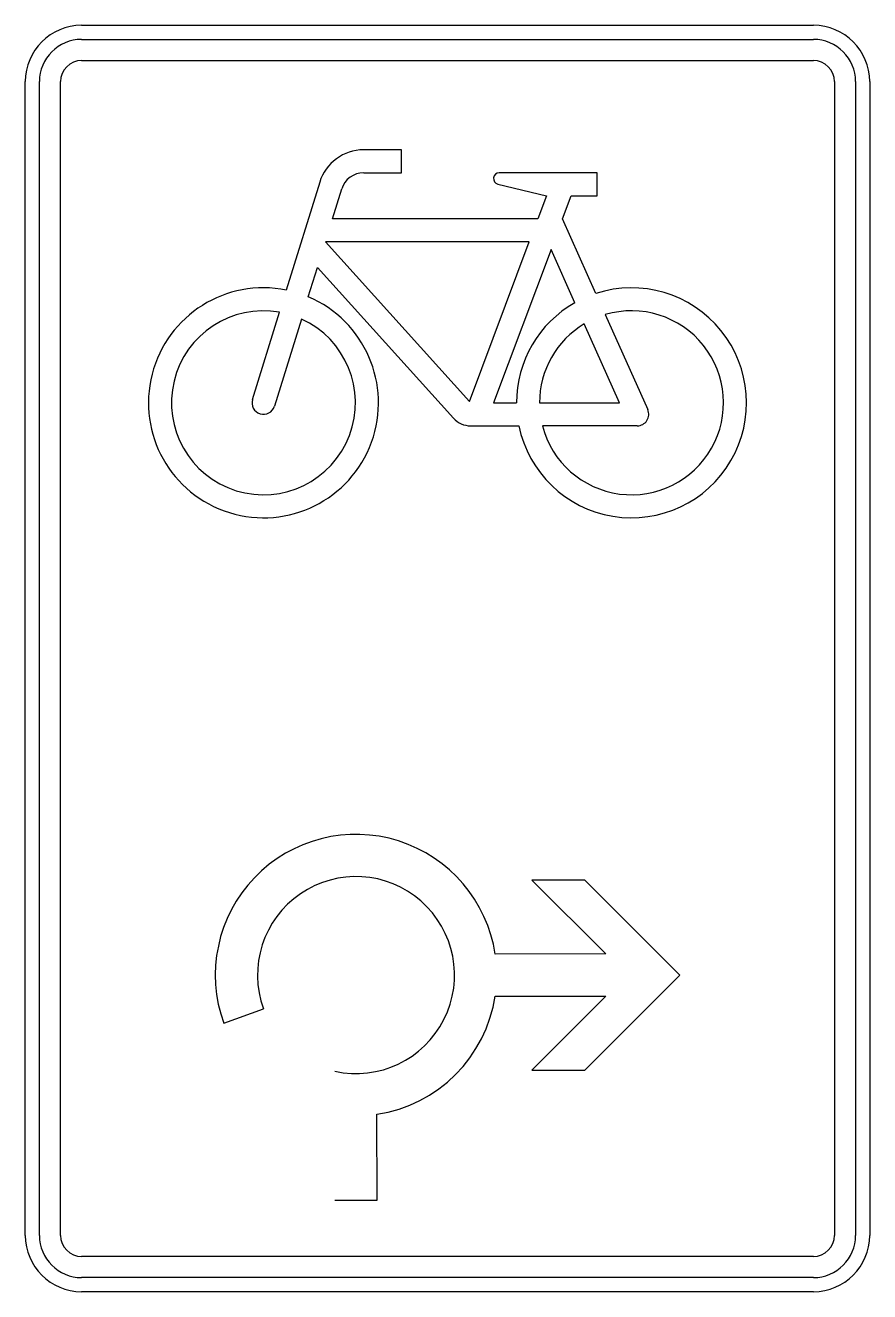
# Model space of a CAD drawing. Extents: x 0 to 600, y 0 to 900.
import ezdxf

# ---------------------------------------------------------------- set-up
doc = ezdxf.new("R2010")
doc.units = 0
doc.header["$LTSCALE"] = 25
doc.linetypes.add('AUSGEZOGEN', pattern=[0])
doc.layers.get('0').update_dxf_attribs({"linetype": 'AUSGEZOGEN'})

msp = doc.modelspace()

# ---------------------------------------------------------------- linework, layer by layer
for p, q in [((40, 900), (560, 900)), ((40, 890), (560, 890)), ((40, 875), (560, 875)), ((0, 40), (0, 860)), ((10, 40), (10, 860)), ((25, 40), (25, 860)), ((575, 860), (575, 40)), ((590, 860), (590, 40)), ((600, 860), (600, 40)), ((267.31, 811.54), (240.44, 811.54)), ((267.31, 795.19), (267.31, 811.54)), ((240.44, 795.19), (267.31, 795.19)), ((406.25, 795.19), (336.78, 795.19)), ((406.25, 778.85), (406.25, 795.19)), ((209.21, 788.51), (185.47, 711.83)), ((218.27, 762.5), (224.83, 783.68)), ((335.83, 787.13), (370.4, 778.85)), ((370.4, 778.85), (364.27, 762.5)), ((381.73, 762.5), (387.86, 778.85)), ((387.86, 778.85), (406.25, 778.85)), ((364.27, 762.5), (218.27, 762.5)), ((405.44, 709.44), (381.73, 762.5)), ((213.21, 746.15), (315.56, 632.6)), ((358.14, 746.15), (213.21, 746.15)), ((315.56, 632.6), (358.14, 746.15)), ((373.56, 740.71), (332.69, 631.73)), ((390.48, 702.84), (373.56, 740.71)), ((201.09, 707), (207.58, 727.98)), ((207.58, 727.98), (304.2, 620.79)), ((161.42, 634.15), (180.61, 696.12)), ((412.15, 694.41), (442.32, 626.89)), ((196.22, 691.28), (177.04, 629.31)), ((422.25, 631.73), (397.19, 687.83)), ((332.69, 631.73), (349.04, 631.73)), ((365.38, 631.73), (422.25, 631.73)), ((316.35, 615.38), (350.69, 615.38)), ((434.86, 615.38), (367.46, 615.38)), ((397.5, 292.5), (360, 292.5)), ((360, 292.5), (412.5, 240)), ((465, 225), (397.5, 292.5)), ((412.5, 240), (333.89, 239.88)), ((397.5, 157.5), (465, 225)), ((333.89, 210.12), (412.5, 210)), ((412.5, 210), (360, 157.5)), ((141.03, 190.8), (169.22, 201.06)), ((360, 157.5), (397.5, 157.5)), ((250, 65), (249.88, 126.11)), ((220, 65), (250, 65)), ((560, 25), (40, 25)), ((560, 10), (40, 10)), ((560, 0), (40, 0))]:
    msp.add_line(p, q)
for centre, radius, start, end in [((40, 860), 40, 90, 180), ((560, 860), 40, 0, 90), ((40, 860), 30, 90, 180), ((560, 860), 30, 0, 90), ((40, 860), 15, 90, 180), ((560, 860), 15, 0, 90), ((240.44, 778.85), 32.69, 90, 162.79884), ((240.44, 778.85), 16.35, 90, 162.79884), ((336.78, 791.11), 4.09, 90, 256.52416), ((169.23, 631.73), 81.73, 78.53809, 427.05969), ((430.77, 631.73), 81.73, 191.53696, 468.05511), ((430.77, 631.73), 81.73, 119.53358, 180), ((169.23, 631.73), 65.38, 79.97974, 425.6181), ((430.77, 631.73), 65.38, 194.47751, 466.54251), ((430.77, 631.73), 65.38, 120.9043, 180), ((169.23, 631.73), 8.17, 162.79884, 342.79884), ((434.86, 623.56), 8.17, 270, 384.07416), ((316.35, 631.73), 16.35, 222.03049, 270), ((235, 225), 100, 8.555, 200), ((235, 225), 70, 257.625, 560), ((235, 225), 100, 278.555, 351.445), ((40, 40), 40, 180, 270), ((40, 40), 30, 180, 270), ((40, 40), 15, 180, 270), ((560, 40), 40, 270, 360), ((560, 40), 30, 270, 360), ((560, 40), 15, 270, 360)]:
    msp.add_arc(centre, radius, start, end)

doc.saveas('drawing.dxf')
